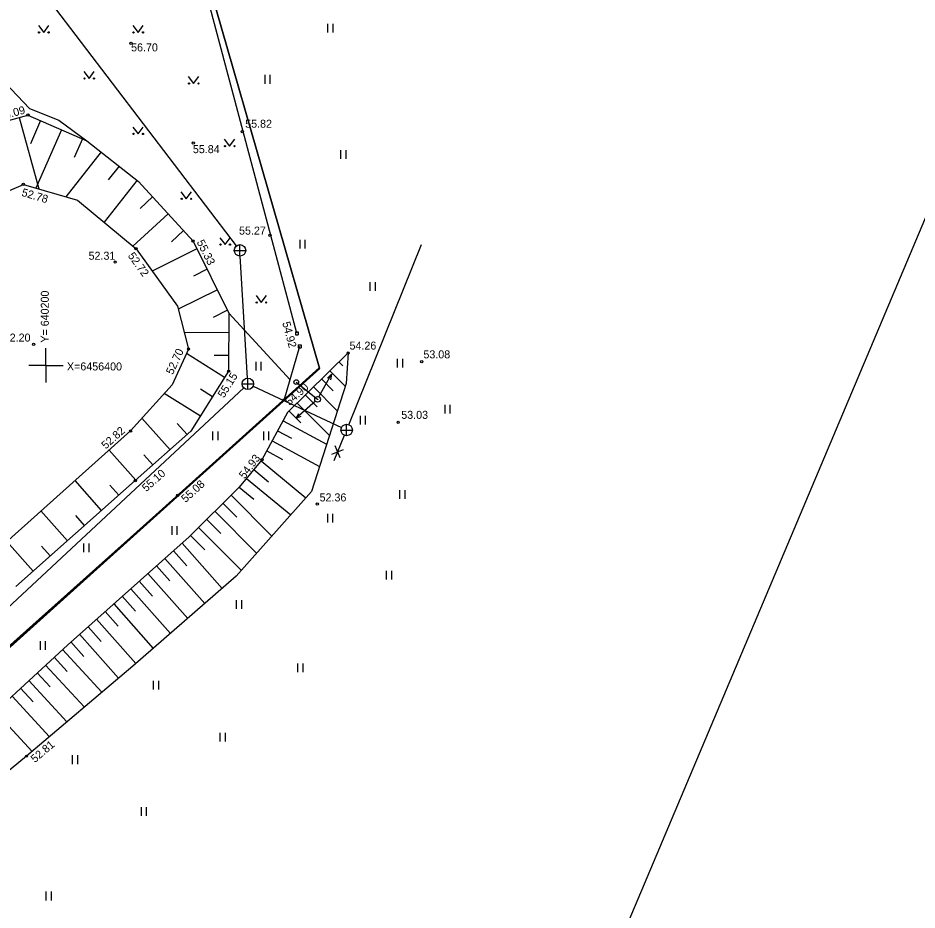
# Model space of a CAD drawing. Extents: x 639935 to 640355, y 6456229 to 6456709.
# Drawn here: x 640197.6 to 640276.2, y 6456352.3 to 6456430.4 of the extents above; entities that cross this region are included whole.
import ezdxf

# ---------------------------------------------------------------- set-up
doc = ezdxf.new("R2010")
doc.units = 0
for name, color, linetype in [('AED', 7, 'Continuous'), ('HALJASTUS', 7, 'Continuous'), ('KKAEV', 7, 'Continuous'), ('KORGUS', 7, 'Continuous'), ('KTRASS', 7, 'Continuous'), ('MPOHULIIN', 7, 'Continuous'), ('PIIR', 7, 'Continuous'), ('POST', 7, 'Continuous'), ('RELJEEF', 7, 'Continuous'), ('VEEKOGU', 7, 'Continuous'), ('VORK', 7, 'Continuous'), ('VORMISTUS', 7, 'Continuous')]:
    doc.layers.add(name, color=color, linetype=linetype)

msp = doc.modelspace()

# ---------------------------------------------------------------- linework, layer by layer
at = {"layer": 'AED'}
for p, q in [((640221.806, 6456402.93), (640221.806, 6456402.68)), ((640221.806, 6456402.93), (640222.056, 6456402.93)), ((640221.806, 6456402.68), (640222.056, 6456402.68)), ((640222.056, 6456402.93), (640222.056, 6456402.68)), ((640222.067, 6456401.793), (640222.067, 6456401.543)), ((640222.067, 6456401.793), (640222.317, 6456401.793)), ((640222.317, 6456401.793), (640222.317, 6456401.543)), ((640222.067, 6456401.543), (640222.317, 6456401.543))]:
    msp.add_line(p, q, dxfattribs=at)
for points in [[(640164.583, 6456551.518), (640162.859, 6456553.472), (640113.293, 6456508.646), (640016.037, 6456420.573), (640016.334, 6456388.175), (640033.391, 6456360.662), (640044.691, 6456344.502), (640046.569, 6456342.426), (640077.306, 6456313.311), (640079.111, 6456311.648), (640099.433, 6456293.137), (640104.063, 6456292.115), (640141.167, 6456325.424), (640179.994, 6456360.395), (640191.108, 6456370.377), (640211.526, 6456388.631), (640220.826, 6456396.969), (640222.192, 6456401.668)], [(640221.931, 6456402.805), (640210.173, 6456447.131), (640221.638, 6456500.943), (640214.144, 6456508.707), (640200.351, 6456511.059)]]:
    msp.add_lwpolyline(points, dxfattribs=at)
at = {"layer": 'HALJASTUS'}
for p, q in [((640199.336, 6456429.741), (640199.799, 6456429.134)), ((640199.799, 6456429.134), (640200.245, 6456429.741)), ((640207.591, 6456429.741), (640208.054, 6456429.134)), ((640208.054, 6456429.134), (640208.5, 6456429.741)), ((640224.619, 6456429.872), (640224.619, 6456429.111)), ((640225.074, 6456429.872), (640225.074, 6456429.111)), ((640203.306, 6456425.708), (640203.769, 6456425.101)), ((640203.769, 6456425.101), (640204.215, 6456425.708)), ((640219.132, 6456425.406), (640219.132, 6456424.645)), ((640219.587, 6456425.406), (640219.587, 6456424.645)), ((640212.443, 6456425.267), (640212.907, 6456424.66)), ((640212.907, 6456424.66), (640213.352, 6456425.267)), ((640207.591, 6456420.856), (640208.054, 6456420.249)), ((640208.054, 6456420.249), (640208.5, 6456420.856)), ((640215.594, 6456419.784), (640216.057, 6456419.178)), ((640216.057, 6456419.178), (640216.503, 6456419.784)), ((640225.767, 6456418.835), (640225.767, 6456418.074)), ((640226.222, 6456418.835), (640226.222, 6456418.074)), ((640211.806, 6456415.181), (640212.269, 6456414.575)), ((640212.269, 6456414.575), (640212.715, 6456415.181)), ((640215.195, 6456411.173), (640215.659, 6456410.566)), ((640215.659, 6456410.566), (640216.104, 6456411.173)), ((640222.194, 6456410.989), (640222.194, 6456410.228)), ((640222.65, 6456410.989), (640222.65, 6456410.228)), ((640228.319, 6456407.289), (640228.319, 6456406.527)), ((640228.774, 6456407.289), (640228.774, 6456406.527)), ((640218.367, 6456406.11), (640218.83, 6456405.503)), ((640218.83, 6456405.503), (640219.276, 6456406.11)), ((640216.001, 6456404.578), (640221.339, 6456398.732)), ((640218.339, 6456400.314), (640218.339, 6456399.553)), ((640218.794, 6456400.314), (640218.794, 6456399.553)), ((640230.721, 6456400.565), (640230.721, 6456399.804)), ((640231.176, 6456400.565), (640231.176, 6456399.804)), ((640234.867, 6456396.546), (640234.867, 6456395.785)), ((640235.322, 6456396.546), (640235.322, 6456395.785)), ((640227.467, 6456395.589), (640227.467, 6456394.828)), ((640227.922, 6456395.589), (640227.922, 6456394.828)), ((640214.575, 6456394.221), (640214.575, 6456393.46)), ((640215.03, 6456394.221), (640215.03, 6456393.46)), ((640219.008, 6456394.221), (640219.008, 6456393.46)), ((640219.463, 6456394.221), (640219.463, 6456393.46)), ((640230.912, 6456389.082), (640230.912, 6456388.321)), ((640231.367, 6456389.082), (640231.367, 6456388.321)), ((640224.605, 6456387.019), (640224.605, 6456386.258)), ((640225.06, 6456387.019), (640225.06, 6456386.258)), ((640211.002, 6456385.928), (640211.002, 6456385.167)), ((640211.457, 6456385.928), (640211.457, 6456385.167)), ((640203.283, 6456384.429), (640203.283, 6456383.668)), ((640203.738, 6456384.429), (640203.738, 6456383.668)), ((640229.746, 6456382.021), (640229.746, 6456381.26)), ((640230.201, 6456382.021), (640230.201, 6456381.26)), ((640216.644, 6456379.47), (640216.644, 6456378.708)), ((640217.099, 6456379.47), (640217.099, 6456378.708)), ((640199.487, 6456375.88), (640199.487, 6456375.119)), ((640199.942, 6456375.88), (640199.942, 6456375.119)), ((640222.003, 6456373.919), (640222.003, 6456373.158)), ((640222.458, 6456373.919), (640222.458, 6456373.158)), ((640209.372, 6456372.388), (640209.372, 6456371.627)), ((640209.827, 6456372.388), (640209.827, 6456371.627)), ((640215.201, 6456367.859), (640215.201, 6456367.098)), ((640215.656, 6456367.859), (640215.656, 6456367.098)), ((640202.29, 6456365.881), (640202.29, 6456365.12)), ((640202.746, 6456365.881), (640202.746, 6456365.12)), ((640208.311, 6456361.352), (640208.311, 6456360.591)), ((640208.766, 6456361.352), (640208.766, 6456360.591)), ((640199.994, 6456353.952), (640199.994, 6456353.19)), ((640200.449, 6456353.952), (640200.449, 6456353.19))]:
    msp.add_line(p, q, dxfattribs=at)
msp.add_lwpolyline([(640193.83, 6456429.912), (640194.807, 6456426.412), (640198.546, 6456422.486), (640201.133, 6456421.453), (640203.574, 6456419.645)], dxfattribs=at)
for centre in [(640199.398, 6456429.134), (640200.227, 6456429.134), (640207.653, 6456429.134), (640208.482, 6456429.134), (640203.368, 6456425.101), (640204.197, 6456425.101), (640212.506, 6456424.66), (640213.334, 6456424.66), (640207.653, 6456420.249), (640208.482, 6456420.249), (640215.656, 6456419.178), (640216.485, 6456419.178), (640211.868, 6456414.575), (640212.697, 6456414.575), (640215.258, 6456410.566), (640216.086, 6456410.566), (640218.429, 6456405.503), (640219.258, 6456405.503)]:
    msp.add_circle(centre, 0.055, dxfattribs=at)
at = {"layer": 'KKAEV'}
for p, q in [((640216.964, 6456409.561), (640216.964, 6456410.561)), ((640216.464, 6456410.061), (640217.464, 6456410.061)), ((640217.654, 6456397.881), (640217.654, 6456398.881)), ((640217.154, 6456398.381), (640218.154, 6456398.381)), ((640226.291, 6456393.845), (640226.291, 6456394.845)), ((640225.791, 6456394.345), (640226.791, 6456394.345))]:
    msp.add_line(p, q, dxfattribs=at)
for centre in [(640216.964, 6456410.061), (640217.654, 6456398.381), (640226.291, 6456394.345)]:
    msp.add_circle(centre, 0.5, dxfattribs=at)
at = {"layer": 'KORGUS'}
for centre in [(640207.443, 6456428.181), (640198.426, 6456421.894), (640217.169, 6456420.441), (640212.876, 6456419.453), (640198.026, 6456415.833), (640219.594, 6456411.372), (640212.864, 6456410.88), (640207.874, 6456410.2), (640206.049, 6456409.037), (640198.921, 6456401.84), (640212.463, 6456401.425), (640226.423, 6456401.094), (640232.861, 6456400.318), (640215.965, 6456399.492), (640220.826, 6456396.969), (640230.796, 6456395.011), (640207.393, 6456394.27), (640218.879, 6456391.743), (640207.808, 6456389.914), (640211.526, 6456388.631), (640223.718, 6456387.866), (640198.296, 6456365.807)]:
    msp.add_circle(centre, 0.1, dxfattribs=at)
at = {"layer": 'KTRASS'}
for p, q in [((640216.661, 6456410.459), (640200.384, 6456431.815)), ((640226.478, 6456394.809), (640232.85, 6456410.564)), ((640217.625, 6456398.88), (640216.993, 6456409.562)), ((640186.532, 6456369.357), (640217.288, 6456398.04)), ((640218.107, 6456398.169), (640225.838, 6456394.557)), ((640225.19, 6456391.681), (640226.1, 6456393.883)), ((640224.994, 6456392.218), (640226.029, 6456392.648)), ((640225.727, 6456391.916), (640225.296, 6456392.95))]:
    msp.add_line(p, q, dxfattribs=at)
at = {"layer": 'MPOHULIIN'}
for p, q in [((640223.87, 6456397.248), (640224.961, 6456399.216)), ((640224.961, 6456399.216), (640224.611, 6456398.894)), ((640224.961, 6456399.216), (640224.872, 6456398.749)), ((640223.562, 6456396.863), (640221.879, 6456395.37)), ((640223.749, 6456397.029), (640223.749, 6456397.029)), ((640223.749, 6456397.029), (640223.749, 6456397.029)), ((640221.879, 6456395.37), (640222.118, 6456395.781)), ((640221.879, 6456395.37), (640222.316, 6456395.557))]:
    msp.add_line(p, q, dxfattribs=at)
at = {"layer": 'PIIR'}
for points in [[(640244.48, 6456636.43), (640210.34, 6456446.88), (640223.9, 6456399.77), (640100.76, 6456288.92), (640032.7, 6456361.37), (640015.01, 6456419.96), (640095.91, 6456493.23), (640046.38, 6456546.87), (640082.39, 6456610.33), (640129.21, 6456652.47)], [(640129.27, 6456652.45), (640082.45, 6456610.31), (640046.42, 6456546.85), (640095.96, 6456493.19), (640015.04, 6456419.94), (640032.73, 6456361.33), (640100.8, 6456288.87), (640223.94, 6456399.73), (640210.39, 6456446.84), (640225.64, 6456531.7), (640164.15, 6456601.61), (640170.59, 6456607.72)]]:
    msp.add_lwpolyline(points, close=True, dxfattribs=at)
at = {"layer": 'POST'}
msp.add_line((640221.885, 6456398.538), (640223.749, 6456397.029), dxfattribs=at)
for centre, radius in [((640221.885, 6456398.538), 0.2), ((640223.749, 6456397.029), 0.25), ((640223.749, 6456397.029), 0.0234)]:
    msp.add_circle(centre, radius, dxfattribs=at)
at = {"layer": 'RELJEEF'}
for p, q in [((640197.595, 6456421.665), (640197.595, 6456421.665)), ((640197.652, 6456421.68), (640199.375, 6456415.438)), ((640198.553, 6456421.839), (640198.553, 6456421.839)), ((640199.523, 6456421.415), (640198.638, 6456419.388)), ((640199.469, 6456421.438), (640199.469, 6456421.438)), ((640200.385, 6456421.038), (640200.385, 6456421.038)), ((640201.356, 6456420.614), (640199.126, 6456415.511)), ((640201.302, 6456420.638), (640201.302, 6456420.638)), ((640202.218, 6456420.237), (640202.218, 6456420.237)), ((640203.188, 6456419.813), (640202.479, 6456418.19)), ((640203.134, 6456419.837), (640203.134, 6456419.837)), ((640203.983, 6456419.323), (640203.983, 6456419.323)), ((640204.816, 6456418.669), (640201.734, 6456414.747)), ((640204.769, 6456418.706), (640204.769, 6456418.706)), ((640205.556, 6456418.088), (640205.556, 6456418.088)), ((640206.388, 6456417.434), (640205.437, 6456416.223)), ((640206.342, 6456417.47), (640206.342, 6456417.47)), ((640207.128, 6456416.852), (640207.128, 6456416.852)), ((640207.961, 6456416.198), (640205.074, 6456412.524)), ((640207.915, 6456416.234), (640207.915, 6456416.234)), ((640208.614, 6456415.523), (640208.614, 6456415.523)), ((640209.329, 6456414.742), (640208.231, 6456413.737)), ((640209.29, 6456414.785), (640209.29, 6456414.785)), ((640209.965, 6456414.048), (640209.965, 6456414.048)), ((640210.68, 6456413.267), (640207.588, 6456410.437)), ((640210.64, 6456413.31), (640210.64, 6456413.31)), ((640211.315, 6456412.572), (640211.315, 6456412.572)), ((640212.03, 6456411.791), (640210.966, 6456410.817)), ((640211.99, 6456411.835), (640211.99, 6456411.835)), ((640212.665, 6456411.097), (640212.665, 6456411.097)), ((640213.205, 6456410.196), (640209.288, 6456408.246)), ((640213.179, 6456410.248), (640213.179, 6456410.248)), ((640213.624, 6456409.353), (640213.624, 6456409.353)), ((640214.096, 6456408.405), (640212.889, 6456407.804)), ((640214.07, 6456408.458), (640214.07, 6456408.458)), ((640214.515, 6456407.563), (640214.515, 6456407.563)), ((640214.987, 6456406.615), (640211.573, 6456404.915)), ((640214.961, 6456406.667), (640214.961, 6456406.667)), ((640215.407, 6456405.772), (640215.407, 6456405.772)), ((640215.878, 6456404.824), (640214.612, 6456404.194)), ((640215.852, 6456404.877), (640215.852, 6456404.877)), ((640215.996, 6456403.912), (640215.996, 6456403.912)), ((640215.989, 6456402.853), (640212.092, 6456402.881)), ((640215.989, 6456402.912), (640215.989, 6456402.912)), ((640215.982, 6456401.912), (640215.982, 6456401.912)), ((640215.625, 6456398.951), (640212.289, 6456401.045)), ((640215.975, 6456400.853), (640214.721, 6456400.862)), ((640215.975, 6456400.912), (640215.975, 6456400.912)), ((640225.614, 6456400.316), (640225.957, 6456399.972)), ((640215.968, 6456399.912), (640215.968, 6456399.912)), ((640224.825, 6456399.533), (640226.173, 6456398.176)), ((640215.657, 6456399.001), (640215.657, 6456399.001)), ((640224.101, 6456398.813), (640225.122, 6456397.785)), ((640225.218, 6456399.053), (640225.218, 6456399.053)), ((640214.562, 6456397.257), (640213.524, 6456397.908)), ((640215.125, 6456398.154), (640215.125, 6456398.154)), ((640223.391, 6456398.108), (640225.476, 6456396.01)), ((640213.499, 6456395.563), (640210.349, 6456397.54)), ((640214.593, 6456397.307), (640214.593, 6456397.307)), ((640222.682, 6456397.403), (640223.703, 6456396.375)), ((640214.062, 6456396.46), (640214.062, 6456396.46)), ((640221.973, 6456396.698), (640224.786, 6456393.867)), ((640213.53, 6456395.613), (640213.53, 6456395.613)), ((640221.263, 6456395.994), (640222.285, 6456394.966)), ((640210.846, 6456392.62), (640208.392, 6456395.375)), ((640212.34, 6456393.95), (640211.474, 6456394.923)), ((640212.998, 6456394.766), (640212.998, 6456394.766)), ((640220.733, 6456395.16), (640224.538, 6456393.096)), ((640212.384, 6456393.989), (640212.384, 6456393.989)), ((640220.256, 6456394.281), (640221.463, 6456393.627)), ((640211.637, 6456393.324), (640211.637, 6456393.324)), ((640219.779, 6456393.402), (640223.914, 6456391.159)), ((640207.859, 6456389.96), (640205.516, 6456392.591)), ((640210.89, 6456392.659), (640210.89, 6456392.659)), ((640219.302, 6456392.523), (640220.69, 6456391.77)), ((640209.353, 6456391.29), (640208.571, 6456392.168)), ((640210.143, 6456391.994), (640210.143, 6456391.994)), ((640218.807, 6456391.656), (640222.724, 6456388.419)), ((640209.397, 6456391.329), (640209.397, 6456391.329)), ((640218.17, 6456390.886), (640219.467, 6456389.814)), ((640207.903, 6456389.999), (640207.903, 6456389.999)), ((640208.65, 6456390.664), (640208.65, 6456390.664)), ((640217.533, 6456390.115), (640221.397, 6456386.922)), ((640204.866, 6456387.306), (640202.541, 6456389.929)), ((640206.363, 6456388.633), (640205.586, 6456389.509)), ((640207.155, 6456389.335), (640207.155, 6456389.335)), ((640216.896, 6456389.344), (640218.175, 6456388.287)), ((640206.407, 6456388.672), (640206.407, 6456388.672)), ((640216.188, 6456388.638), (640219.745, 6456385.058)), ((640205.659, 6456388.008), (640205.659, 6456388.008)), ((640215.478, 6456387.934), (640216.679, 6456386.725)), ((640201.873, 6456384.652), (640199.559, 6456387.261)), ((640204.91, 6456387.345), (640204.91, 6456387.345)), ((640214.769, 6456387.229), (640218.415, 6456383.558)), ((640203.37, 6456385.979), (640202.597, 6456386.851)), ((640204.162, 6456386.681), (640204.162, 6456386.681)), ((640214.059, 6456386.524), (640215.29, 6456385.286)), ((640202.666, 6456385.354), (640202.666, 6456385.354)), ((640203.414, 6456386.018), (640203.414, 6456386.018)), ((640213.35, 6456385.819), (640217.086, 6456382.058)), ((640198.881, 6456381.998), (640196.578, 6456384.594)), ((640201.917, 6456384.691), (640201.917, 6456384.691)), ((640212.64, 6456385.115), (640213.891, 6456383.856)), ((640200.377, 6456383.325), (640199.608, 6456384.193)), ((640201.169, 6456384.027), (640201.169, 6456384.027)), ((640211.152, 6456383.779), (640212.321, 6456382.463)), ((640211.9, 6456384.443), (640215.413, 6456380.489)), ((640200.421, 6456383.364), (640200.421, 6456383.364)), ((640210.405, 6456383.115), (640213.904, 6456379.176)), ((640199.673, 6456382.7), (640199.673, 6456382.7)), ((640209.657, 6456382.451), (640210.821, 6456381.14)), ((640198.176, 6456381.374), (640198.176, 6456381.374)), ((640198.925, 6456382.037), (640198.925, 6456382.037)), ((640208.909, 6456381.786), (640212.396, 6456377.863)), ((640208.162, 6456381.122), (640209.322, 6456379.817)), ((640206.667, 6456379.794), (640207.822, 6456378.494)), ((640207.414, 6456380.458), (640210.887, 6456376.549)), ((640205.919, 6456379.13), (640209.378, 6456375.236)), ((640205.172, 6456378.465), (640206.322, 6456377.17)), ((640204.424, 6456377.801), (640207.87, 6456373.923)), ((640203.677, 6456377.137), (640204.821, 6456375.849)), ((640202.929, 6456376.473), (640206.347, 6456372.626)), ((640201.441, 6456375.137), (640204.892, 6456371.394)), ((640202.181, 6456375.809), (640203.315, 6456374.532)), ((640200.706, 6456374.459), (640201.847, 6456373.221)), ((640199.971, 6456373.781), (640203.364, 6456370.1)), ((640199.235, 6456373.103), (640200.357, 6456371.886)), ((640198.5, 6456372.425), (640201.837, 6456368.806)), ((640197.765, 6456371.747), (640198.868, 6456370.551)), ((640197.03, 6456371.07), (640200.309, 6456367.512)), ((640195.559, 6456369.714), (640198.782, 6456366.219))]:
    msp.add_line(p, q, dxfattribs=at)
for points in [[(640194.898, 6456420.92), (640198.426, 6456421.894), (640203.574, 6456419.645), (640208.089, 6456416.097), (640212.864, 6456410.88), (640216.001, 6456404.578), (640215.965, 6456399.492), (640212.672, 6456394.246), (640207.808, 6456389.914), (640197.357, 6456380.647)], [(640226.423, 6456401.094), (640226.253, 6456398.425), (640223.208, 6456388.965), (640216.644, 6456381.56), (640207.581, 6456373.672), (640198.296, 6456365.807), (640189.688, 6456358.731), (640182.503, 6456351.712), (640173.095, 6456343.142), (640165.521, 6456336.592), (640159.558, 6456331.517), (640151.99, 6456323.858), (640141.482, 6456315.877), (640132.612, 6456307.464), (640126.187, 6456300.833), (640116.858, 6456293.804), (640108.904, 6456289.13), (640104.171, 6456286.651), (640091.505, 6456290.048), (640071.014, 6456304.708), (640061.52, 6456314.27), (640025.033, 6456359.399)], [(640226.423, 6456401.094), (640221.128, 6456395.889), (640218.879, 6456391.743), (640216.887, 6456389.333), (640212.514, 6456384.989), (640201.87, 6456375.532), (640192.504, 6456366.897), (640182.893, 6456358.49), (640171.944, 6456348.775), (640161.144, 6456339.349), (640151.035, 6456330.165), (640140.07, 6456320.045), (640131.637, 6456312.533), (640122.416, 6456303.741), (640112.297, 6456296.325), (640107.392, 6456292.173)]]:
    msp.add_lwpolyline(points, dxfattribs=at)
at = {"layer": 'VEEKOGU'}
msp.add_lwpolyline([(640089.481, 6456321.249), (640103.241, 6456333.574), (640125.841, 6456353.554), (640142.566, 6456368.795), (640158.982, 6456384.478), (640180.112, 6456403.684), (640189.493, 6456412.356), (640194.281, 6456414.225), (640198.026, 6456415.833), (640202.755, 6456414.448), (640207.874, 6456410.2), (640211.505, 6456405.181), (640212.463, 6456401.425), (640211.024, 6456398.286), (640207.393, 6456394.27), (640186.047, 6456375.172), (640133.192, 6456327.747), (640103.29, 6456301.651), (640098.211, 6456302.837), (640088.57, 6456315.44), (640089.481, 6456321.249)], dxfattribs=at)
at = {"layer": 'VORK'}
for q in [(640200, 6456401.5), (640198.5, 6456400), (640201.5, 6456400), (640200, 6456398.5)]:
    msp.add_line((640200, 6456400), q, dxfattribs=at)
at = {"layer": 'VORMISTUS'}
msp.add_lwpolyline([(640199.178, 6456228.612), (639934.726, 6456340.12), (640090.332, 6456709.155), (640354.784, 6456597.647)], close=True, dxfattribs=at)

# ---------------------------------------------------------------- texts
at = {"layer": 'KORGUS'}
for s, p in [('56.70', (640207.443, 6456427.471)), ('55.82', (640217.419, 6456420.792)), ('55.84', (640212.844, 6456418.568)), ('55.27', (640216.883, 6456411.441)), (' 52.31', (640203.464, 6456409.242)), (' 52.20', (640196.046, 6456402.082)), ('54.26', (640226.543, 6456401.381)), ('53.08', (640233.005, 6456400.613)), ('53.03', (640231.067, 6456395.322)), ('52.36', (640223.925, 6456388.097))]:
    msp.add_text(s, height=0.7, dxfattribs=at).set_placement(p)
for s, rotation, p in [('56.09', 15.43361, (640195.981, 6456421.422)), ('52.78', 343.67608, (640197.813, 6456414.838)), ('55.33', 296.46313, (640213.162, 6456410.787)), ('52.72', 305.88389, (640207.123, 6456409.586)), ('54.92', 284.85625, (640220.657, 6456403.729)), ('52.70', 65.37204, (640211.09, 6456399.135)), ('55.15', 57.88284, (640215.554, 6456397.099)), ('54.90', 41.87811, (640221.293, 6456396.438)), ('52.82', 41.8186, (640205.228, 6456392.628)), ('54.93', 52.59464, (640217.365, 6456390.017)), ('55.10', 41.68906, (640208.768, 6456388.893)), ('55.08', 41.99338, (640212.209, 6456387.949)), ('52.81', 40.26677, (640199.031, 6456365.195))]:
    msp.add_text(s, height=0.7, rotation=rotation, dxfattribs=at).set_placement(p)
at = {"layer": 'VORK'}
msp.add_text(' Y= 640200 ', height=0.7, rotation=90, dxfattribs=at).set_placement((640200.246, 6456401.727))
msp.add_text(' X=6456400 ', height=0.7, dxfattribs=at).set_placement((640201.573, 6456399.557))

doc.saveas('drawing.dxf')
